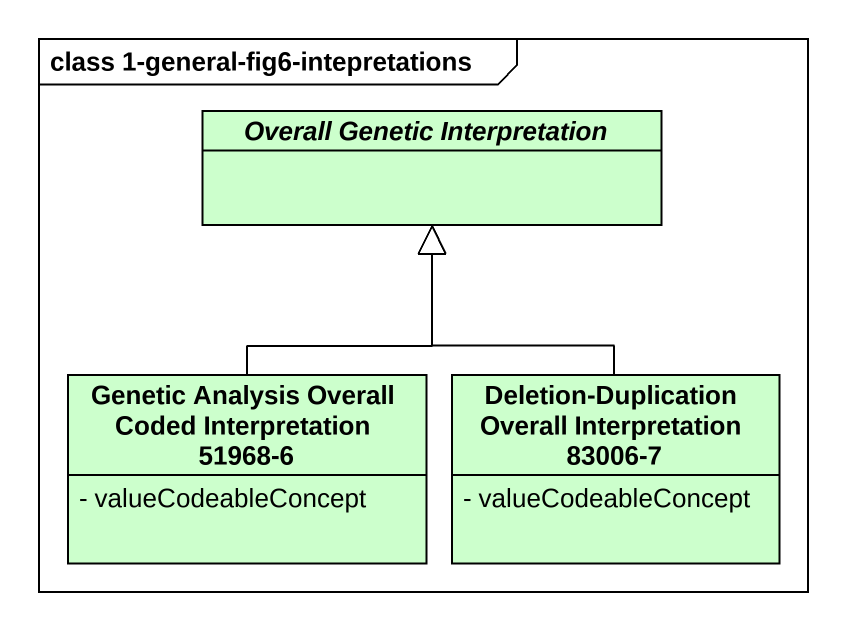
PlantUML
@startuml
mainframe class 1-general-fig6-intepretations
hide circle
hide empty members
skinparam classAttributeIconSize 0
abstract class "Overall Genetic Interpretation" as Overall_Genetic #CCFFCC
class "Genetic Analysis Overall Coded Interpretation 51968-6" as Genetic_Analysis_Overall #CCFFCC {
  - valueCodeableConcept
}
class "Deletion-Duplication Overall Interpretation 83006-7" as Deletion_Duplication #CCFFCC {
  - valueCodeableConcept
}
Genetic_Analysis_Overall -up-|> Overall_Genetic
Deletion_Duplication -up-|> Overall_Genetic
@enduml
